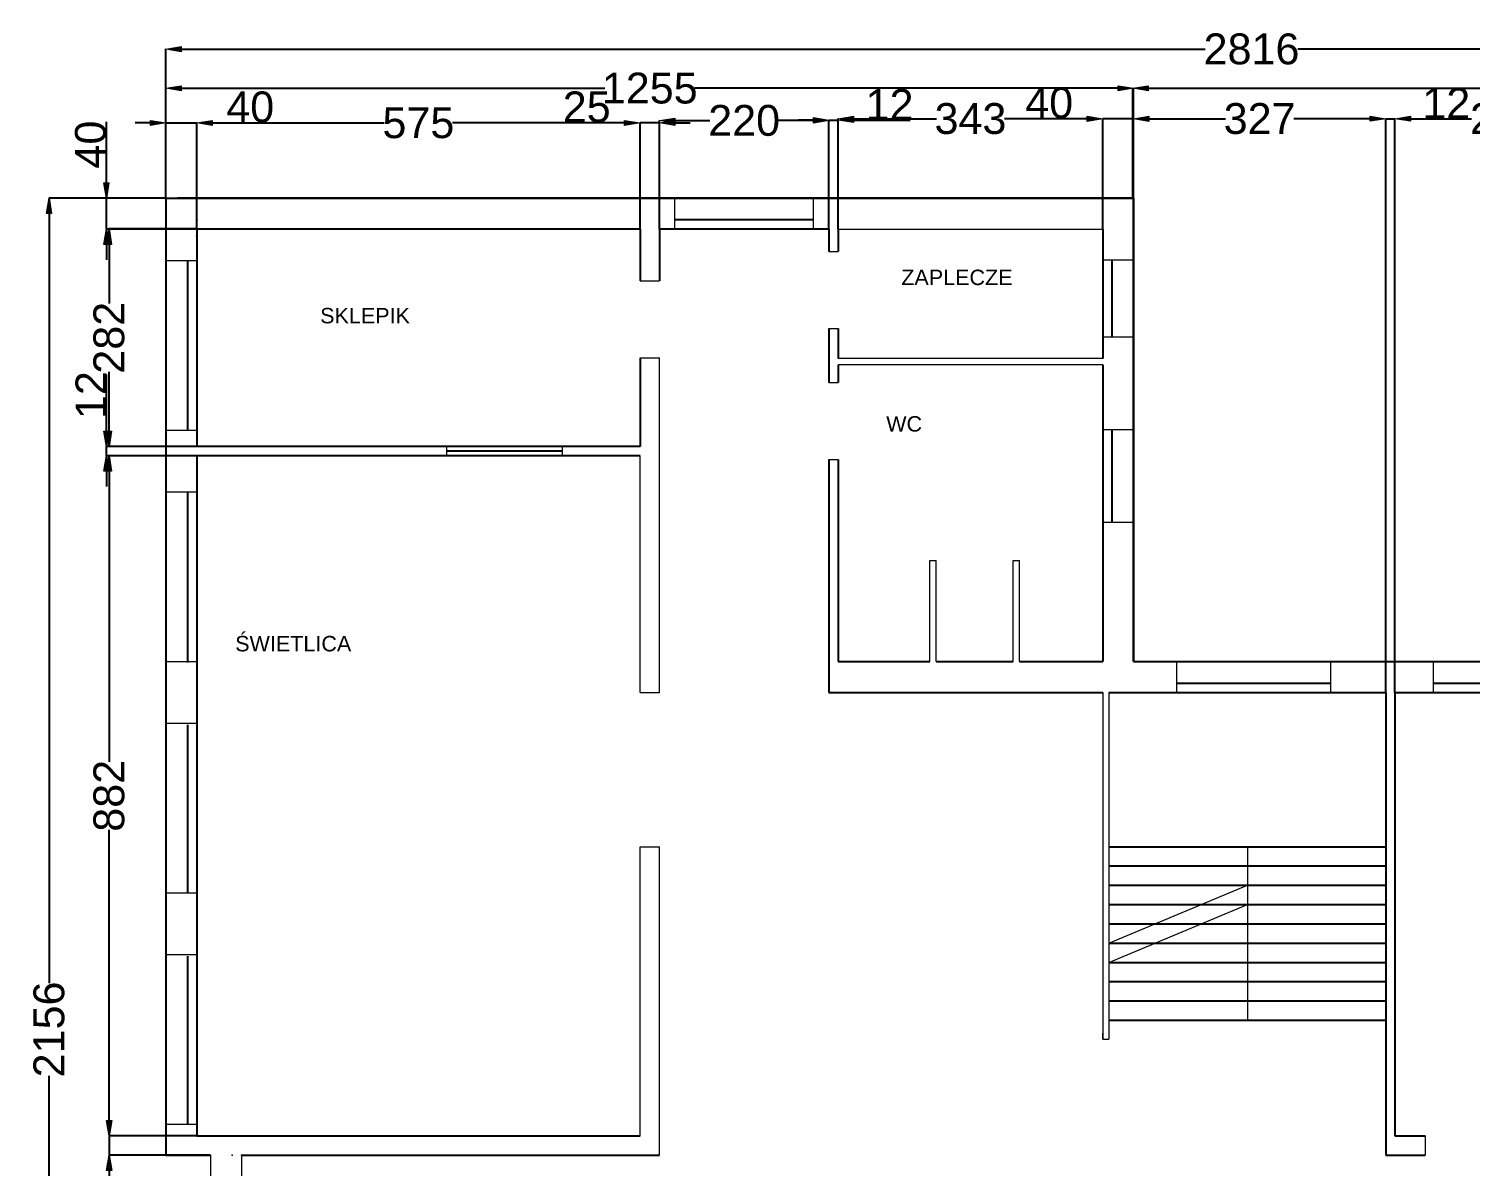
# Model space of a CAD drawing. Header units: inches. Extents: x -201 to 3621, y -2401 to 238.
# Drawn here: x -201 to 1669, y -1237 to 238 of the extents above; entities that cross this region are included whole.
import ezdxf
from ezdxf.enums import TextEntityAlignment as Align

# ---------------------------------------------------------------- set-up
doc = ezdxf.new("R2010")
doc.units = ezdxf.units.IN
doc.header["$MEASUREMENT"] = 0
doc.layers.get('0').update_dxf_attribs({"lineweight": 0})
doc.layers.get('Defpoints').update_dxf_attribs({"lineweight": 0})
for name, color, linetype, lineweight in [('nazwy', 5, 'Continuous', 30), ('wymiarowanie', 252, 'Continuous', 15), ('ściany', 7, 'Continuous', 35)]:
    doc.layers.add(name, color=color, linetype=linetype, lineweight=lineweight)
doc.styles.get("Standard").update_dxf_attribs({"font": 'arial.ttf', "height": 8})
doc.dimstyles.get("Standard").update_dxf_attribs({"dimtxt": 40, "dimasz": 20, "dimexe": 0.2, "dimexo": 0.05, "dimgap": 0.09, "dimtad": 0, "dimdec": 0, "dimzin": 0, "dimdsep": 46, "dimtxsty": 'Standard', "dimblk": 'VDDIM_DEFAULT', "dimcen": 0.09, "dimclre": 256, "dimclrt": 256, "dimadec": 0, "dimazin": 0, "dimtfac": 1, "dimtdec": 4, "dimtix": 1, "dimtmove": 0, "dimatfit": 3, "dimfxl": 0, "dimtolj": 1, "dimtzin": 0, "dimarcsym": 0})

# ---------------------------------------------------------------- blocks, each defined once
blk = doc.blocks.new('VDDIM_DEFAULT')
at = {"linetype": 'Continuous'}
blk.add_hatch(color=0, dxfattribs=at).paths.add_polyline_path([(0, 0), (-1, -0.1665), (-1, 0.1665)], flags=0)
at = {"color": 0, "linetype": 'Continuous'}
blk.add_lwpolyline([(0, 0), (-1, -0.1665), (-1, 0.1665), (0, 0)], dxfattribs=at)
blk = doc.blocks.new('*D35')
at = {"layer": 'Defpoints', "color": 0}
for p in [(-23, 211.3), (-23, 18), (2793, -583)]:
    blk.add_point(p, dxfattribs=at)
at = {"layer": 'wymiarowanie', "lineweight": -2}
for p, q in [((-23, 18.1), (-23, 211.5)), ((2793, -583), (2793, 211.5))]:
    blk.add_line(p, q, dxfattribs=at)
at = {"layer": 'wymiarowanie', "color": 0, "lineweight": -2}
for p, q in [((-3, 211.3), (1324.9, 211.3)), ((2773, 211.3), (1445.1, 211.3))]:
    blk.add_line(p, q, dxfattribs=at)
at = {"layer": 'wymiarowanie', "color": 0, "lineweight": -2, "xscale": 20, "yscale": 20, "zscale": 20}
for p, rotation in [((-23, 211.3), 180), ((2793, 211.3), 360)]:
    blk.add_blockref('VDDIM_DEFAULT', p, dxfattribs=dict(at, rotation=rotation))
at = {"layer": 'wymiarowanie', "insert": (1385, 211.3), "char_height": 40, "attachment_point": 5}
blk.add_mtext('\\A1;2816', dxfattribs=at)
blk = doc.blocks.new('*D36')
at = {"layer": 'Defpoints', "color": 0}
for p in [(1232, 160.5), (-23, 18), (1232, 18)]:
    blk.add_point(p, dxfattribs=at)
at = {"layer": 'wymiarowanie', "lineweight": -2}
for p, q in [((-23, 18), (-23, 160.7)), ((1232, 18), (1232, 160.7))]:
    blk.add_line(p, q, dxfattribs=at)
at = {"layer": 'wymiarowanie', "color": 0, "lineweight": -2}
for p, q in [((-3, 160.5), (546.5, 160.5)), ((1212, 160.5), (662.5, 160.5))]:
    blk.add_line(p, q, dxfattribs=at)
at = {"layer": 'wymiarowanie', "color": 0, "lineweight": -2, "xscale": 20, "yscale": 20, "zscale": 20}
for p, rotation in [((-23, 160.5), 180), ((1232, 160.5), 360)]:
    blk.add_blockref('VDDIM_DEFAULT', p, dxfattribs=dict(at, rotation=rotation))
at = {"layer": 'wymiarowanie', "insert": (604.5, 160.5), "char_height": 40, "attachment_point": 5}
blk.add_mtext('\\A1;1255', dxfattribs=at)
blk = doc.blocks.new('*D37')
at = {"layer": 'Defpoints', "color": 0}
for p in [(2793, 160.5), (1231, 18), (2793, -583)]:
    blk.add_point(p, dxfattribs=at)
at = {"layer": 'wymiarowanie', "lineweight": -2}
for p, q in [((1231, 18.1), (1231, 160.7)), ((2793, -583), (2793, 160.7))]:
    blk.add_line(p, q, dxfattribs=at)
at = {"layer": 'wymiarowanie', "color": 0, "lineweight": -2}
for p, q in [((1251, 160.5), (1954.3, 160.5)), ((2773, 160.5), (2069.6, 160.5))]:
    blk.add_line(p, q, dxfattribs=at)
at = {"layer": 'wymiarowanie', "color": 0, "lineweight": -2, "xscale": 20, "yscale": 20, "zscale": 20}
for p, rotation in [((1231, 160.5), 180), ((2793, 160.5), 360)]:
    blk.add_blockref('VDDIM_DEFAULT', p, dxfattribs=dict(at, rotation=rotation))
at = {"layer": 'wymiarowanie', "insert": (2012, 160.5), "char_height": 40, "attachment_point": 5}
blk.add_mtext('\\A1;1562', dxfattribs=at)
blk = doc.blocks.new('*D38')
at = {"layer": 'Defpoints', "color": 0}
for p in [(17, 115.6), (-23, 18.1), (17, -22)]:
    blk.add_point(p, dxfattribs=at)
at = {"layer": 'wymiarowanie', "color": 0, "lineweight": -2}
for p, q in [((-43, 115.6), (-63, 115.6)), ((-23, 115.6), (17, 115.6)), ((37, 115.6), (115.9, 115.6))]:
    blk.add_line(p, q, dxfattribs=at)
at = {"layer": 'wymiarowanie', "lineweight": -2}
for p, q in [((-23, 18.1), (-23, 115.8)), ((17, -21.9), (17, 115.8))]:
    blk.add_line(p, q, dxfattribs=at)
at = {"layer": 'wymiarowanie', "color": 0, "lineweight": -2, "xscale": 20, "yscale": 20, "zscale": 20}
blk.add_blockref('VDDIM_DEFAULT', (-23, 115.6), dxfattribs=at)
at = {"layer": 'wymiarowanie', "color": 0, "lineweight": -2, "xscale": 20, "yscale": 20, "zscale": 20, "rotation": 180}
blk.add_blockref('VDDIM_DEFAULT', (17, 115.6), dxfattribs=at)
at = {"layer": 'wymiarowanie', "insert": (86.4, 136.1), "char_height": 40, "attachment_point": 5}
blk.add_mtext('\\A1;40', dxfattribs=at)
blk = doc.blocks.new('*D39')
at = {"layer": 'Defpoints', "color": 0}
for p in [(592, 115.6), (17, -22), (592, -22)]:
    blk.add_point(p, dxfattribs=at)
at = {"layer": 'wymiarowanie', "lineweight": -2}
for p, q in [((17, -22), (17, 115.8)), ((592, -22), (592, 115.8))]:
    blk.add_line(p, q, dxfattribs=at)
at = {"layer": 'wymiarowanie', "color": 0, "lineweight": -2}
for p, q in [((37, 115.6), (260.1, 115.6)), ((572, 115.6), (348.9, 115.6))]:
    blk.add_line(p, q, dxfattribs=at)
at = {"layer": 'wymiarowanie', "color": 0, "lineweight": -2, "xscale": 20, "yscale": 20, "zscale": 20}
for p, rotation in [((17, 115.6), 180), ((592, 115.6), 360)]:
    blk.add_blockref('VDDIM_DEFAULT', p, dxfattribs=dict(at, rotation=rotation))
at = {"layer": 'wymiarowanie', "insert": (304.5, 115.6), "char_height": 40, "attachment_point": 5}
blk.add_mtext('\\A1;575', dxfattribs=at)
blk = doc.blocks.new('*D40')
at = {"layer": 'Defpoints', "color": 0}
for p in [(592, 115.6), (592, -22), (617, -22)]:
    blk.add_point(p, dxfattribs=at)
at = {"layer": 'wymiarowanie', "color": 0, "lineweight": -2}
for p, q in [((572, 115.6), (493.6, 115.6)), ((617, 115.6), (592, 115.6)), ((637, 115.6), (657, 115.6))]:
    blk.add_line(p, q, dxfattribs=at)
at = {"layer": 'wymiarowanie', "lineweight": -2}
for p, q in [((592, -22), (592, 115.8)), ((617, -22), (617, 115.8))]:
    blk.add_line(p, q, dxfattribs=at)
at = {"layer": 'wymiarowanie', "color": 0, "lineweight": -2, "xscale": 20, "yscale": 20, "zscale": 20}
blk.add_blockref('VDDIM_DEFAULT', (592, 115.6), dxfattribs=at)
at = {"layer": 'wymiarowanie', "color": 0, "lineweight": -2, "xscale": 20, "yscale": 20, "zscale": 20, "rotation": 180}
blk.add_blockref('VDDIM_DEFAULT', (617, 115.6), dxfattribs=at)
at = {"layer": 'wymiarowanie', "insert": (522.8, 136.1), "char_height": 40, "attachment_point": 5}
blk.add_mtext('\\A1;25', dxfattribs=at)
blk = doc.blocks.new('*D41')
at = {"layer": 'Defpoints', "color": 0}
for p in [(837, 118.6), (617, -22), (837, -22)]:
    blk.add_point(p, dxfattribs=at)
at = {"layer": 'wymiarowanie', "lineweight": -2}
for p, q in [((617, -22), (617, 118.8)), ((837, -22), (837, 118.8))]:
    blk.add_line(p, q, dxfattribs=at)
at = {"layer": 'wymiarowanie', "color": 0, "lineweight": -2}
for p, q in [((637, 118.6), (682.5, 118.6)), ((817, 118.6), (771.5, 118.6))]:
    blk.add_line(p, q, dxfattribs=at)
at = {"layer": 'wymiarowanie', "color": 0, "lineweight": -2, "xscale": 20, "yscale": 20, "zscale": 20, "rotation": 180}
blk.add_blockref('VDDIM_DEFAULT', (617, 118.6), dxfattribs=at)
at = {"layer": 'wymiarowanie', "color": 0, "lineweight": -2, "xscale": 20, "yscale": 20, "zscale": 20}
blk.add_blockref('VDDIM_DEFAULT', (837, 118.6), dxfattribs=at)
at = {"layer": 'wymiarowanie', "insert": (727, 118.6), "char_height": 40, "attachment_point": 5}
blk.add_mtext('\\A1;220', dxfattribs=at)
blk = doc.blocks.new('*D42')
at = {"layer": 'Defpoints', "color": 0}
for p in [(849, 119.3), (837, -22), (849, -22)]:
    blk.add_point(p, dxfattribs=at)
at = {"layer": 'wymiarowanie', "color": 0, "lineweight": -2}
for p, q in [((817, 119.3), (797, 119.3)), ((837, 119.3), (849, 119.3)), ((869, 119.3), (942.2, 119.3))]:
    blk.add_line(p, q, dxfattribs=at)
at = {"layer": 'wymiarowanie', "lineweight": -2}
for p, q in [((837, -22), (837, 119.5)), ((849, -22), (849, 119.5))]:
    blk.add_line(p, q, dxfattribs=at)
at = {"layer": 'wymiarowanie', "color": 0, "lineweight": -2, "xscale": 20, "yscale": 20, "zscale": 20}
blk.add_blockref('VDDIM_DEFAULT', (837, 119.3), dxfattribs=at)
at = {"layer": 'wymiarowanie', "color": 0, "lineweight": -2, "xscale": 20, "yscale": 20, "zscale": 20, "rotation": 180}
blk.add_blockref('VDDIM_DEFAULT', (849, 119.3), dxfattribs=at)
at = {"layer": 'wymiarowanie', "insert": (915.6, 139.4), "char_height": 40, "attachment_point": 5}
blk.add_mtext('\\A1;12', dxfattribs=at)
blk = doc.blocks.new('*D43')
at = {"layer": 'Defpoints', "color": 0}
for p in [(1192, 121), (849, -22), (1192, -22)]:
    blk.add_point(p, dxfattribs=at)
at = {"layer": 'wymiarowanie', "lineweight": -2}
for p, q in [((849, -22), (849, 121.2)), ((1192, -22), (1192, 121.2))]:
    blk.add_line(p, q, dxfattribs=at)
at = {"layer": 'wymiarowanie', "color": 0, "lineweight": -2}
for p, q in [((869, 121), (976.3, 121)), ((1172, 121), (1064.7, 121))]:
    blk.add_line(p, q, dxfattribs=at)
at = {"layer": 'wymiarowanie', "color": 0, "lineweight": -2, "xscale": 20, "yscale": 20, "zscale": 20}
for p, rotation in [((849, 121), 180), ((1192, 121), 360)]:
    blk.add_blockref('VDDIM_DEFAULT', p, dxfattribs=dict(at, rotation=rotation))
at = {"layer": 'wymiarowanie', "insert": (1020.5, 121), "char_height": 40, "attachment_point": 5}
blk.add_mtext('\\A1;343', dxfattribs=at)
blk = doc.blocks.new('*D44')
at = {"layer": 'Defpoints', "color": 0}
for p in [(1192, 120.9), (1232, 18), (1192, -22)]:
    blk.add_point(p, dxfattribs=at)
at = {"layer": 'wymiarowanie', "color": 0, "lineweight": -2}
for p, q in [((1172, 120.9), (1093.1, 120.9)), ((1232, 120.9), (1192, 120.9)), ((1252, 120.9), (1272, 120.9))]:
    blk.add_line(p, q, dxfattribs=at)
at = {"layer": 'wymiarowanie', "lineweight": -2}
for p, q in [((1192, -21.9), (1192, 121.1)), ((1232, 18.1), (1232, 121.1))]:
    blk.add_line(p, q, dxfattribs=at)
at = {"layer": 'wymiarowanie', "color": 0, "lineweight": -2, "xscale": 20, "yscale": 20, "zscale": 20}
blk.add_blockref('VDDIM_DEFAULT', (1192, 120.9), dxfattribs=at)
at = {"layer": 'wymiarowanie', "color": 0, "lineweight": -2, "xscale": 20, "yscale": 20, "zscale": 20, "rotation": 180}
blk.add_blockref('VDDIM_DEFAULT', (1232, 120.9), dxfattribs=at)
at = {"layer": 'wymiarowanie', "insert": (1122.6, 141.5), "char_height": 40, "attachment_point": 5}
blk.add_mtext('\\A1;40', dxfattribs=at)
blk = doc.blocks.new('*D45')
at = {"layer": 'Defpoints', "color": 0}
for p in [(1559, 121), (1232, -583), (1559, -623)]:
    blk.add_point(p, dxfattribs=at)
at = {"layer": 'wymiarowanie', "lineweight": -2}
for p, q in [((1232, -582.95), (1232, 121.2)), ((1559, -622.95), (1559, 121.2))]:
    blk.add_line(p, q, dxfattribs=at)
at = {"layer": 'wymiarowanie', "color": 0, "lineweight": -2}
for p, q in [((1252, 121), (1351.31, 121)), ((1539, 121), (1439.69, 121))]:
    blk.add_line(p, q, dxfattribs=at)
at = {"layer": 'wymiarowanie', "color": 0, "lineweight": -2, "xscale": 20, "yscale": 20, "zscale": 20}
for p, rotation in [((1232, 121), 180), ((1559, 121), 360)]:
    blk.add_blockref('VDDIM_DEFAULT', p, dxfattribs=dict(at, rotation=rotation))
at = {"layer": 'wymiarowanie', "insert": (1395.5, 121), "char_height": 40, "attachment_point": 5}
blk.add_mtext('\\A1;327', dxfattribs=at)
blk = doc.blocks.new('*D46')
at = {"layer": 'Defpoints', "color": 0}
for p in [(1571, 121), (1559, -623), (1571, -623)]:
    blk.add_point(p, dxfattribs=at)
at = {"layer": 'wymiarowanie', "color": 0, "lineweight": -2}
for p, q in [((1539, 121), (1519, 121)), ((1559, 121), (1571, 121)), ((1591, 121), (1664.2, 121))]:
    blk.add_line(p, q, dxfattribs=at)
at = {"layer": 'wymiarowanie', "lineweight": -2}
for p, q in [((1559, -623), (1559, 121.2)), ((1571, -623), (1571, 121.2))]:
    blk.add_line(p, q, dxfattribs=at)
at = {"layer": 'wymiarowanie', "color": 0, "lineweight": -2, "xscale": 20, "yscale": 20, "zscale": 20}
blk.add_blockref('VDDIM_DEFAULT', (1559, 121), dxfattribs=at)
at = {"layer": 'wymiarowanie', "color": 0, "lineweight": -2, "xscale": 20, "yscale": 20, "zscale": 20, "rotation": 180}
blk.add_blockref('VDDIM_DEFAULT', (1571, 121), dxfattribs=at)
at = {"layer": 'wymiarowanie', "insert": (1637.6, 141.2), "char_height": 40, "attachment_point": 5}
blk.add_mtext('\\A1;12', dxfattribs=at)
blk = doc.blocks.new('*D53')
at = {"layer": 'Defpoints', "color": 0}
for p in [(-96.7, -1223), (35, -1223), (35, -1498)]:
    blk.add_point(p, dxfattribs=at)
at = {"layer": 'wymiarowanie', "lineweight": -2}
for p, q in [((35, -1223), (-96.9, -1223)), ((35, -1498), (-96.9, -1498))]:
    blk.add_line(p, q, dxfattribs=at)
at = {"layer": 'wymiarowanie', "color": 0, "lineweight": -2}
for p, q in [((-96.7, -1243), (-96.7, -1315.8)), ((-96.7, -1478), (-96.7, -1405.2))]:
    blk.add_line(p, q, dxfattribs=at)
at = {"layer": 'wymiarowanie', "color": 0, "lineweight": -2, "xscale": 20, "yscale": 20, "zscale": 20}
for p, rotation in [((-96.7, -1223), 89.9999999999999), ((-96.7, -1498), 269.9999999999999)]:
    blk.add_blockref('VDDIM_DEFAULT', p, dxfattribs=dict(at, rotation=rotation))
at = {"layer": 'wymiarowanie', "insert": (-96.7, -1360.5), "char_height": 40, "attachment_point": 5, "rotation": 90}
blk.add_mtext('\\A1;275', dxfattribs=at)
blk = doc.blocks.new('*D54')
at = {"layer": 'Defpoints', "color": 0}
for p in [(17, -1198), (-96.6, -1223), (-23, -1223)]:
    blk.add_point(p, dxfattribs=at)
at = {"layer": 'wymiarowanie', "color": 0, "lineweight": -2}
for p, q in [((-96.6, -1178), (-96.6, -1158)), ((-96.6, -1198), (-96.6, -1223)), ((-96.6, -1243), (-96.6, -1321.4))]:
    blk.add_line(p, q, dxfattribs=at)
at = {"layer": 'wymiarowanie', "lineweight": -2}
for p, q in [((17, -1198), (-96.8, -1198)), ((-23.1, -1223), (-96.8, -1223))]:
    blk.add_line(p, q, dxfattribs=at)
at = {"layer": 'wymiarowanie', "color": 0, "lineweight": -2, "xscale": 20, "yscale": 20, "zscale": 20}
for p, rotation in [((-96.6, -1198), 269.9999999999998), ((-96.6, -1223), 89.9999999999998)]:
    blk.add_blockref('VDDIM_DEFAULT', p, dxfattribs=dict(at, rotation=rotation))
at = {"layer": 'wymiarowanie', "insert": (-117.2, -1292.2), "char_height": 40, "attachment_point": 5, "rotation": 90}
blk.add_mtext('\\A1;25', dxfattribs=at)
blk = doc.blocks.new('*D55')
at = {"layer": 'Defpoints', "color": 0}
for p in [(-96.7, -316), (17, -316), (17, -1198)]:
    blk.add_point(p, dxfattribs=at)
at = {"layer": 'wymiarowanie', "lineweight": -2}
for p, q in [((17, -316), (-96.9, -316)), ((17, -1198), (-96.9, -1198))]:
    blk.add_line(p, q, dxfattribs=at)
at = {"layer": 'wymiarowanie', "color": 0, "lineweight": -2}
for p, q in [((-96.7, -336), (-96.7, -713)), ((-96.7, -1178), (-96.7, -801))]:
    blk.add_line(p, q, dxfattribs=at)
at = {"layer": 'wymiarowanie', "color": 0, "lineweight": -2, "xscale": 20, "yscale": 20, "zscale": 20}
for p, rotation in [((-96.7, -316), 89.99999999999993), ((-96.7, -1198), 269.9999999999999)]:
    blk.add_blockref('VDDIM_DEFAULT', p, dxfattribs=dict(at, rotation=rotation))
at = {"layer": 'wymiarowanie', "insert": (-96.7, -757), "char_height": 40, "attachment_point": 5, "rotation": 90}
blk.add_mtext('\\A1;882', dxfattribs=at)
blk = doc.blocks.new('*D56')
at = {"layer": 'Defpoints', "color": 0}
for p in [(-100.1, -304), (17, -304), (17, -316)]:
    blk.add_point(p, dxfattribs=at)
at = {"layer": 'wymiarowanie', "color": 0, "lineweight": -2}
for p, q in [((-100.1, -284), (-100.1, -210.8)), ((-100.1, -316), (-100.1, -304)), ((-100.1, -336), (-100.1, -356))]:
    blk.add_line(p, q, dxfattribs=at)
at = {"layer": 'wymiarowanie', "lineweight": -2}
for p, q in [((17, -304), (-100.3, -304)), ((17, -316), (-100.3, -316))]:
    blk.add_line(p, q, dxfattribs=at)
at = {"layer": 'wymiarowanie', "color": 0, "lineweight": -2, "xscale": 20, "yscale": 20, "zscale": 20}
for p, rotation in [((-100.1, -304), 269.9999999999999), ((-100.1, -316), 89.99999999999993)]:
    blk.add_blockref('VDDIM_DEFAULT', p, dxfattribs=dict(at, rotation=rotation))
at = {"layer": 'wymiarowanie', "insert": (-120.2, -237.4), "char_height": 40, "attachment_point": 5, "rotation": 90}
blk.add_mtext('\\A1;12', dxfattribs=at)
blk = doc.blocks.new('*D57')
at = {"layer": 'Defpoints', "color": 0}
for p in [(-96.7, -21.9), (17, -21.9), (16.9, -304)]:
    blk.add_point(p, dxfattribs=at)
at = {"layer": 'wymiarowanie', "lineweight": -2}
for p, q in [((16.9, -21.9), (-96.9, -21.9)), ((16.9, -304), (-96.9, -304))]:
    blk.add_line(p, q, dxfattribs=at)
at = {"layer": 'wymiarowanie', "color": 0, "lineweight": -2}
for p, q in [((-96.7, -41.9), (-96.7, -118.6)), ((-96.7, -284), (-96.7, -207.3))]:
    blk.add_line(p, q, dxfattribs=at)
at = {"layer": 'wymiarowanie', "color": 0, "lineweight": -2, "xscale": 20, "yscale": 20, "zscale": 20}
for p, rotation in [((-96.7, -21.9), 89.99999999999991), ((-96.7, -304), 269.9999999999999)]:
    blk.add_blockref('VDDIM_DEFAULT', p, dxfattribs=dict(at, rotation=rotation))
at = {"layer": 'wymiarowanie', "insert": (-96.7, -163), "char_height": 40, "attachment_point": 5, "rotation": 90}
blk.add_mtext('\\A1;282', dxfattribs=at)
blk = doc.blocks.new('*D58')
at = {"layer": 'Defpoints', "color": 0}
for p in [(-100.1, 18.1), (-23, 18.1), (17, -22)]:
    blk.add_point(p, dxfattribs=at)
at = {"layer": 'wymiarowanie', "color": 0, "lineweight": -2}
for p, q in [((-100.1, 38.1), (-100.1, 117)), ((-100.1, -22), (-100.1, 18.1)), ((-100.1, -42), (-100.1, -62))]:
    blk.add_line(p, q, dxfattribs=at)
at = {"layer": 'wymiarowanie', "lineweight": -2}
for p, q in [((-23.1, 18.1), (-100.3, 18.1)), ((16.9, -22), (-100.3, -22))]:
    blk.add_line(p, q, dxfattribs=at)
at = {"layer": 'wymiarowanie', "color": 0, "lineweight": -2, "xscale": 20, "yscale": 20, "zscale": 20}
for p, rotation in [((-100.1, 18.1), 269.9999999999999), ((-100.1, -22), 89.9999999999999)]:
    blk.add_blockref('VDDIM_DEFAULT', p, dxfattribs=dict(at, rotation=rotation))
at = {"layer": 'wymiarowanie', "insert": (-120.6, 87.5), "char_height": 40, "attachment_point": 5, "rotation": 90}
blk.add_mtext('\\A1;40', dxfattribs=at)
blk = doc.blocks.new('*D59')
at = {"layer": 'Defpoints', "color": 0}
for p in [(-174.5, 18), (-23, 18), (-23.1, -2138)]:
    blk.add_point(p, dxfattribs=at)
at = {"layer": 'wymiarowanie', "lineweight": -2}
for p, q in [((-23.1, 18), (-174.7, 18)), ((-23.1, -2138), (-174.7, -2138))]:
    blk.add_line(p, q, dxfattribs=at)
at = {"layer": 'wymiarowanie', "color": 0, "lineweight": -2}
for p, q in [((-174.5, -2), (-174.5, -999.9)), ((-174.5, -2118), (-174.5, -1120.1))]:
    blk.add_line(p, q, dxfattribs=at)
at = {"layer": 'wymiarowanie', "color": 0, "lineweight": -2, "xscale": 20, "yscale": 20, "zscale": 20}
for p, rotation in [((-174.5, 18), 89.99999999999991), ((-174.5, -2138), 269.9999999999999)]:
    blk.add_blockref('VDDIM_DEFAULT', p, dxfattribs=dict(at, rotation=rotation))
at = {"layer": 'wymiarowanie', "insert": (-174.5, -1060), "char_height": 40, "attachment_point": 5, "rotation": 90}
blk.add_mtext('\\A1;2156', dxfattribs=at)
blk = doc.blocks.new('*D79')
at = {"layer": 'Defpoints', "color": 0}
for p in [(1571, 121), (1571, -623), (1859, -623)]:
    blk.add_point(p, dxfattribs=at)
at = {"layer": 'wymiarowanie', "lineweight": -2}
for p, q in [((1571, -623), (1571, 121.2)), ((1859, -623), (1859, 121.2))]:
    blk.add_line(p, q, dxfattribs=at)
at = {"layer": 'wymiarowanie', "color": 0, "lineweight": -2}
for p, q in [((1591, 121), (1670.4, 121)), ((1839, 121), (1759.6, 121))]:
    blk.add_line(p, q, dxfattribs=at)
at = {"layer": 'wymiarowanie', "color": 0, "lineweight": -2, "xscale": 20, "yscale": 20, "zscale": 20}
for p, rotation in [((1571, 121), 180), ((1859, 121), 360)]:
    blk.add_blockref('VDDIM_DEFAULT', p, dxfattribs=dict(at, rotation=rotation))
at = {"layer": 'wymiarowanie', "insert": (1715, 121), "char_height": 40, "attachment_point": 5}
blk.add_mtext('\\A1;288', dxfattribs=at)

msp = doc.modelspace()

# ---------------------------------------------------------------- linework, layer by layer
at = {"lineweight": 25}
msp.add_line((-23, 18), (-23, 18), dxfattribs=at)
at = {"layer": 'ściany', "lineweight": 25}
for p, q in [((-23, 18), (1232, 18)), ((-23, 18), (-23, -1223)), ((1232, 18), (-8, 18)), ((1231, 18), (1231, 18)), ((1232, 18), (1232, -583)), ((1232, 18), (1232, -583)), ((817, -10), (637, -10)), ((17, -22), (17, -304)), ((592, -22), (17, -22)), ((592, -22), (592, -89)), ((617, -22), (617, -89)), ((837, -22), (617, -22)), ((837, -22), (837, -51)), ((849, -22), (849, -51)), ((1192, -22), (1192, -190)), ((5, -63), (5, -283)), ((1204, -62), (1204, -162)), ((837, -151), (837, -221)), ((849, -151), (849, -190)), ((592, -189), (592, -304)), ((849, -198), (849, -221)), ((1192, -198), (1192, -583)), ((1204, -282), (1204, -402)), ((592, -304), (17, -304)), ((17, -316), (17, -1198)), ((592, -316), (17, -316)), ((491, -310), (341, -310)), ((837, -321), (837, -623)), ((849, -321), (849, -583)), ((5, -363), (5, -584)), ((5, -665), (5, -883)), ((5, -965), (5, -1183))]:
    msp.add_line(p, q, dxfattribs=at)
at = {"layer": 'ściany', "linetype": 'Continuous', "lineweight": 0}
for p, q in [((637, -22), (637, 18)), ((817, -22), (817, 18)), ((849, -22), (1192, -22)), ((837, -51), (849, -51)), ((-23, -63), (17, -63)), ((1192, -62), (1232, -62)), ((592, -89), (617, -89)), ((837, -151), (849, -151)), ((1192, -162), (1232, -162)), ((592, -189), (617, -189)), ((617, -623), (617, -189)), ((1192, -190), (849, -190)), ((1192, -198), (849, -198)), ((837, -221), (849, -221)), ((849, -221), (849, -221)), ((-23, -283), (17, -283)), ((1192, -282), (1232, -282)), ((341, -304), (341, -316)), ((491, -304), (491, -316)), ((592, -623), (592, -316)), ((837, -321), (849, -321)), ((-23, -363), (17, -363)), ((1192, -402), (1232, -402)), ((968, -583), (968, -452)), ((968, -452), (976, -452)), ((976, -583), (976, -452)), ((1076, -583), (1076, -452)), ((1076, -452), (1084, -452)), ((1084, -583), (1084, -452)), ((-23, -583), (17, -583)), ((1287.6, -583), (1287.6, -623)), ((1487.6, -583), (1487.6, -623)), ((1620.6, -583), (1620.6, -623)), ((592, -623), (617, -623)), ((1192.1, -623), (1192.1, -1072.7)), ((1200.1, -623), (1200.1, -1072.7)), ((-23, -663), (17, -663)), ((592, -1198), (592, -823)), ((592, -823), (617, -823)), ((617, -1223), (617, -823)), ((1379.6, -823), (1379.6, -1048)), ((1200.1, -948), (1379.6, -873)), ((-23, -883), (17, -883)), ((1200.1, -973), (1379.6, -898)), ((-23, -963), (17, -963)), ((1192.1, -1072.7), (1192.1, -1064.7)), ((1192.1, -1072.7), (1200.1, -1072.7)), ((-23, -1183), (17, -1183)), ((1610, -1198), (1610, -1223)), ((35, -1223), (35, -1498)), ((75, -1223), (75, -1498))]:
    msp.add_line(p, q, dxfattribs=at)
at = {"layer": 'ściany', "linetype": 'Continuous', "lineweight": 25}
for p, q in [((849, -583), (968, -583)), ((976, -583), (1076, -583)), ((1084, -583), (1192, -583)), ((1232, -583), (2537.9, -583)), ((1287.6, -611), (1487.6, -611)), ((1620.6, -611), (1840.6, -611)), ((837, -623), (1192.1, -623)), ((1200.1, -623), (1559, -623)), ((1559, -623), (1559, -1223)), ((1571, -623), (1571, -1198)), ((1572, -623), (1859, -623)), ((1200.1, -823), (1559, -823)), ((1200.1, -848), (1559, -848)), ((1200.1, -873), (1559, -873)), ((1200.1, -898), (1559, -898)), ((1200.1, -923), (1559, -923)), ((1200.1, -948), (1559, -948)), ((1200.1, -973), (1559, -973)), ((1200.1, -998), (1559, -998)), ((1200.1, -1023), (1559, -1023)), ((1200.1, -1048), (1559, -1048)), ((17, -1198), (592, -1198)), ((1559, -1198), (1559, -1198)), ((1571, -1198), (1610, -1198)), ((-23, -1223), (35, -1223)), ((75, -1223), (617, -1223)), ((1559, -1223), (1610, -1223))]:
    msp.add_line(p, q, dxfattribs=at)
for p in [(17, -10), (17, -31)]:
    msp.add_point(p, dxfattribs=at)
at = {"layer": 'ściany', "linetype": 'Continuous', "lineweight": 0}
for p in [(-23, -1223), (63, -1223), (75, -1223)]:
    msp.add_point(p, dxfattribs=at)

# ---------------------------------------------------------------- texts
at = {"layer": 'nazwy', "linetype": 'Continuous', "lineweight": 0}
for s, p in [('ZAPLECZE', (930.7, -100.7)), ('ŚWIETLICA', (66.9, -575.7))]:
    msp.add_text(s, height=20, dxfattribs=at).set_placement(p, align=Align.BOTTOM_LEFT)
for s, p in [('SKLEPIK', (177.1, -150.3)), ('WC', (911.2, -290.7))]:
    msp.add_text(s, height=20, rotation=360, dxfattribs=at).set_placement(p, align=Align.BOTTOM_LEFT)

# ---------------------------------------------------------------- dimensions: what is measured, and where the dimension line sits
at = {"layer": 'wymiarowanie', "linetype": 'Continuous', "lineweight": 0}
for base, p1, p2, picture, middle in [((-23, 211.3), (2793, -583), (-23, 18), '*D35', (1385, 211.3)), ((1232, 160.5), (-23, 18), (1232, 18), '*D36', (604.5, 160.5)), ((2793, 160.5), (1231, 18), (2793, -583), '*D37', (2012, 160.5)), ((17, 115.6), (-23, 18), (17, -22), '*D38', (86.4, 136.1)), ((592, 115.6), (617, -22), (592, -22), '*D40', (522.8, 136.1)), ((849, 119.3), (837, -22), (849, -22), '*D42', (915.6, 139.4)), ((1192, 120.9), (1232, 18), (1192, -22), '*D44', (1122.6, 141.5)), ((1571, 121), (1559, -623), (1571, -623), '*D46', (1637.6, 141.2)), ((592, 115.6), (17, -22), (592, -22), '*D39', (304.5, 115.6)), ((837, 118.6), (617, -22), (837, -22), '*D41', (727, 118.6)), ((1192, 121), (849, -22), (1192, -22), '*D43', (1020.5, 121)), ((1559, 121), (1232, -583), (1559, -623), '*D45', (1395.5, 121)), ((1571, 121), (1859, -623), (1571, -623), '*D79', (1715, 121))]:
    dim = msp.add_linear_dim(base=base, p1=p1, p2=p2, dimstyle='Standard', dxfattribs=at)
    dim.commit()
    dim.dimension.update_dxf_attribs({"geometry": picture, "text_midpoint": middle})
for base, p1, p2, picture, middle in [((-100.1, 18.1), (17, -22), (-23, 18.1), '*D58', (-120.6, 87.5)), ((-174.5, 18), (-23.1, -2138), (-23, 18), '*D59', (-174.5, -1060)), ((-96.7, -22), (17, -304), (17, -22), '*D57', (-96.7, -163)), ((-100.1, -304), (17, -316), (17, -304), '*D56', (-120.2, -237.4)), ((-96.7, -316), (17, -1198), (17, -316), '*D55', (-96.7, -757)), ((-96.6, -1223), (17, -1198), (-23, -1223), '*D54', (-117.2, -1292.2)), ((-96.7, -1223), (35, -1498), (35, -1223), '*D53', (-96.7, -1360.5))]:
    dim = msp.add_linear_dim(base=base, p1=p1, p2=p2, angle=90, dimstyle='Standard', dxfattribs=at)
    dim.commit()
    dim.dimension.update_dxf_attribs({"geometry": picture, "text_midpoint": middle})

doc.saveas('drawing.dxf')
